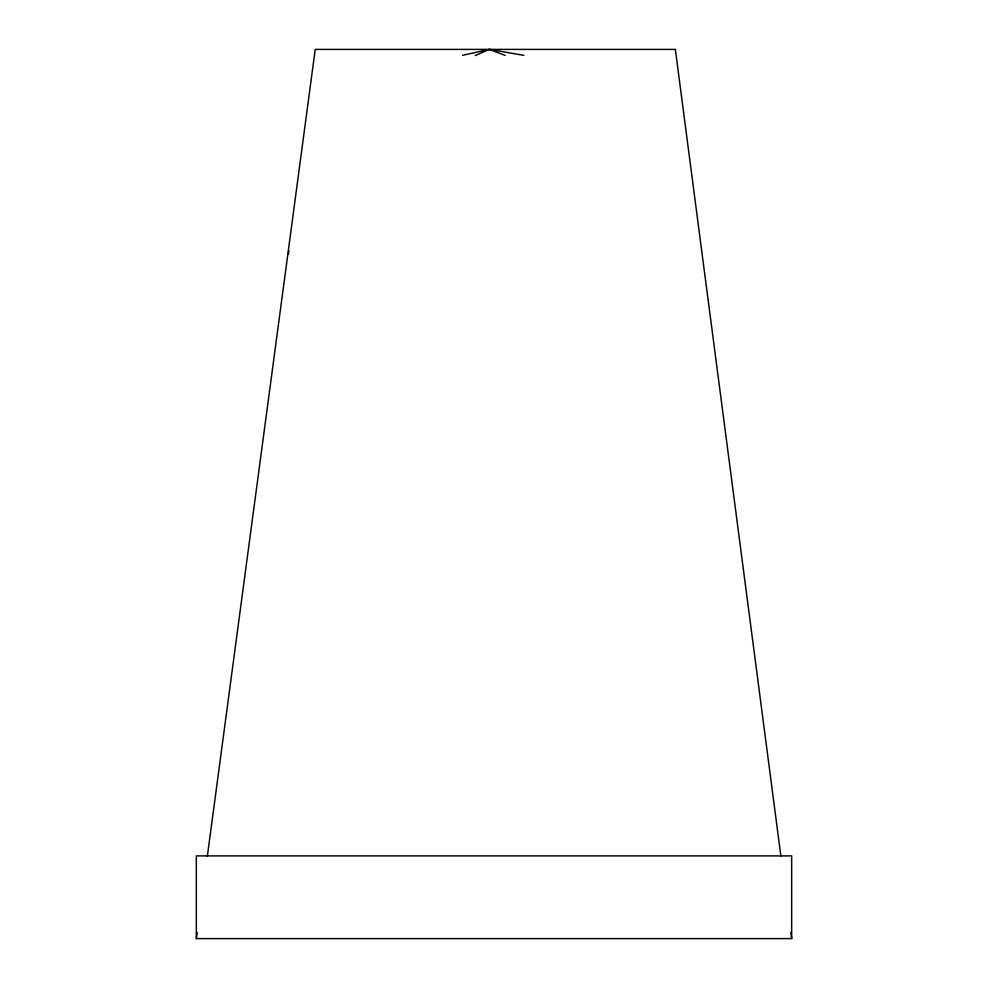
<?xml version="1.0" encoding="UTF-8"?>
<svg xmlns="http://www.w3.org/2000/svg" width="988" height="988" viewBox="0 0 988 988"><rect width="100%" height="100%" fill="white"/><g stroke="black" fill="none" stroke-linecap="round" stroke-linejoin="round"><path stroke-width="1.48" d="M196.328 938.6L196.328 855.892L791.672 855.892L791.672 938.6L196.328 938.6L197.155 932.487M207.369 856.102L315.221 49.4L675.36 49.4L780.853 855.954M288.385 253.867L288.965 250.878M475.265 55.538L489.381 49.4L523.924 55.353M462.606 55.291L489.381 49.4L505.214 55.427M790.869 932.474L791.672 938.6"/></g></svg>
